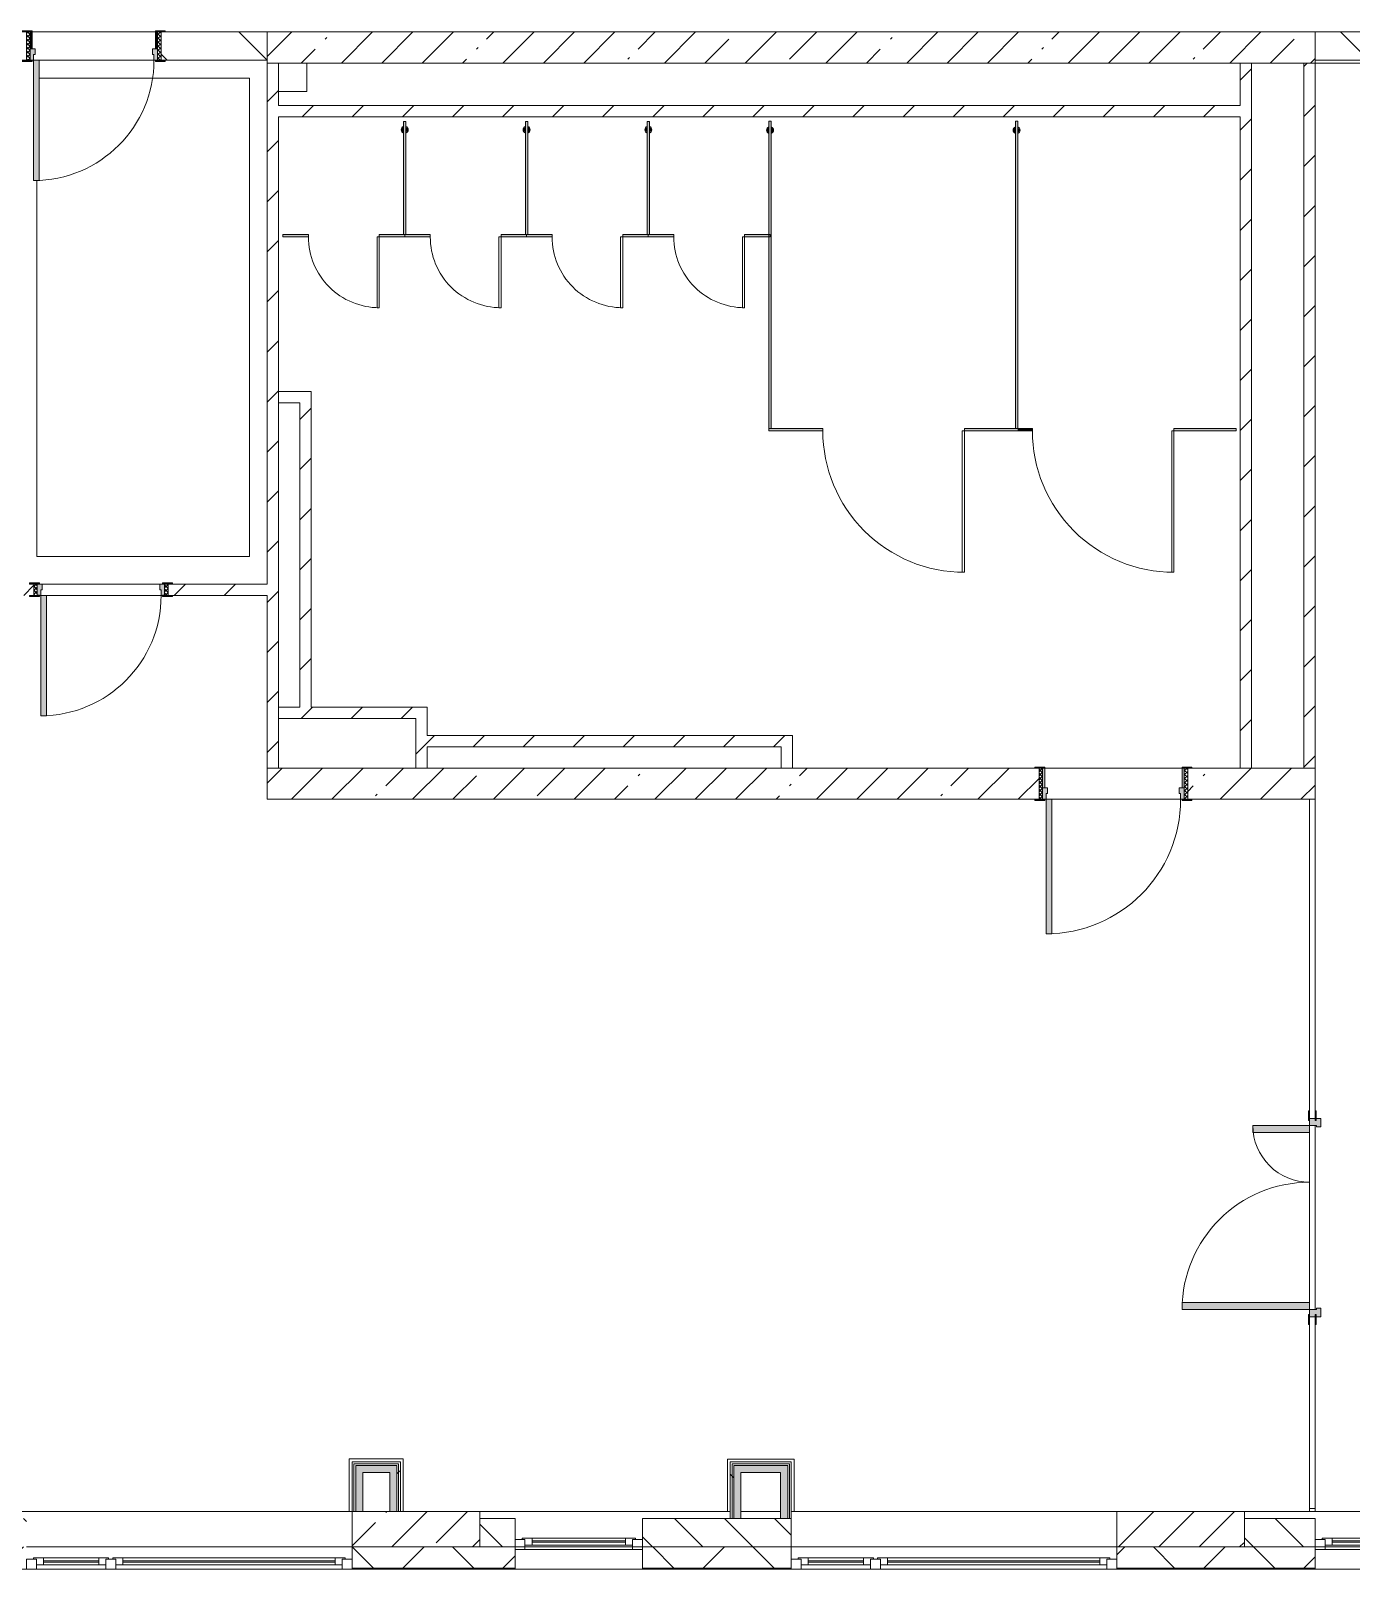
# Model space of a CAD drawing. Header units: millimetres. Extents: x -2911 to 185427, y -8553 to 29000.
# Drawn here: x 168677 to 178002, y -258 to 10608 of the extents above; entities that cross this region are included whole.
import ezdxf

# ---------------------------------------------------------------- set-up
doc = ezdxf.new("R2010")
doc.units = ezdxf.units.MM
for name, color, linetype, lineweight in [('A-DETL-1', 7, 'Continuous', 5), ('A-DOOR-5', 7, 'Continuous', 5), ('A-GENM-1', 7, 'Continuous', 5), ('A-GLAZ-2', 7, 'Continuous', 5), ('A-WALL', 7, 'Continuous', 9), ('A-WALL-3', 7, 'Continuous', 5), ('I-WALL-3', 7, 'Continuous', 5), ('S-COLS-2', 7, 'Continuous', 5)]:
    doc.layers.add(name, color=color, linetype=linetype, lineweight=lineweight)
for name, color, linetype, lineweight, true_color in [('A-DOOR-2', 7, 'Continuous', 5, 0xaaaaaa), ('A-DOOR-3', 7, 'Continuous', 5, 0xe2e2e2), ('A-DOOR-FRAM-2', 7, 'Continuous', 5, 0xe2e2e2), ('A-DOOR-FRAM-3', 7, 'Continuous', 5, 0xaaaaaa), ('A-FLOR-2', 7, 'Continuous', 5, 0xaaaaaa), ('A-GENM-2', 7, 'Continuous', 5, 0xe2ddcd), ('I-WALL-1', 7, 'Continuous', 5, 0xe7e7e7)]:
    doc.layers.add(name, color=color, linetype=linetype, lineweight=lineweight, true_color=true_color)
pattern_1 = [(45, (58417.4, 0), (-176.7767, 176.7767), [])]
pattern_2 = [(45, (58417.4, 0), (-285.1231, 285.1231), []), (45, (58702.5, 0), (-285.1231, 285.1231), [504.031, -100.806, 16.764, -84.042])]
pattern_3 = [(45, (58417.4, 0), (-530.33, 530.33), []), (135, (58417.4, 0), (-530.33, -530.33), [])]

# ---------------------------------------------------------------- blocks, each defined once
blk = doc.blocks.new('120_Окно_СКБ_1Ст - 120_Окно_СКБ_1Ст 900х2500_h_ с форточкой-22876038-2_9_1_птичка')
at = {"layer": 'A-GLAZ-2'}
for p, q in [((-450, -127), (-450, -57)), ((-450, -57), (-380, -57)), ((450, -57), (-450, -57)), ((-380, -57), (-380, -127)), ((380, -87), (-380, -87)), ((-380, -87), (-380, -127)), ((-330, -137), (-330, -87)), ((-330, -107), (330, -107)), ((330, -137), (330, -87)), ((380, -127), (380, -57)), ((380, -57), (450, -57)), ((380, -127), (380, -87)), ((450, -57), (450, -127)), ((-380, -127), (-450, -127)), ((-450, -127), (-400, -127)), ((-380, -127), (-400, -127)), ((-400, -127), (-400, -137)), ((-400, -137), (400, -137)), ((400, -137), (-400, -137)), ((330, -117), (-330, -117)), ((450, -127), (380, -127)), ((400, -127), (380, -127)), ((400, -127), (450, -127)), ((400, -137), (400, -127))]:
    blk.add_line(p, q, dxfattribs=at)
blk = doc.blocks.new('120_Окно_СКБ_2Ст_Фрамуга сверху - 120_Окно_СКБ_2Ст_2300х2500_h_ ДОО-22877051-2_9_1_птичка')
at = {"layer": 'A-GLAZ-2'}
for p, q in [((-1150, 13), (-1150, 83)), ((-1150, 83), (-1080, 83)), ((1150, 83), (-1150, 83)), ((-1080, 13), (-1150, 13)), ((-1150, 13), (-1100, 13)), ((-1080, 13), (-1100, 13)), ((-1100, 13), (-1100, 3)), ((-1100, 3), (540, 3)), ((540, 3), (-1100, 3)), ((-1080, 83), (-1080, 13)), ((-1080, 83), (1080, 83)), ((520, 53), (-1080, 53)), ((-1080, 53), (-1080, 13)), ((-1030, 3), (-1030, 53)), ((-1030, 33), (470, 33)), ((470, 23), (-1030, 23)), ((470, 3), (470, 53)), ((520, 13), (520, 83)), ((520, 83), (590, 83)), ((520, 13), (520, 53)), ((590, 13), (520, 13)), ((540, 13), (520, 13)), ((540, 13), (570, 13)), ((540, 13), (570, 13)), ((540, 3), (540, 13)), ((590, 13), (570, 13)), ((570, 13), (570, 3)), ((570, 3), (1100, 3)), ((1100, 3), (570, 3)), ((590, 83), (590, 13)), ((1080, 53), (590, 53)), ((590, 53), (590, 13)), ((640, 3), (640, 53)), ((640, 33), (1030, 33)), ((1030, 23), (640, 23)), ((1030, 3), (1030, 53)), ((1080, 13), (1080, 83)), ((1080, 83), (1150, 83)), ((1080, 13), (1080, 53)), ((1150, 13), (1080, 13)), ((1100, 13), (1080, 13)), ((1100, 13), (1150, 13)), ((1100, 3), (1100, 13)), ((1150, 83), (1150, 13))]:
    blk.add_line(p, q, dxfattribs=at)
blk = doc.blocks.new('120_Окно_СКБ_1Ст - 120_Окно_СКБ_1Ст 900х2500_h_ с форточкой-22876796-2_9_1_птичка')
at = {"layer": 'A-GLAZ-2'}
for p, q in [((-450, -127), (-450, -57)), ((-450, -57), (-380, -57)), ((450, -57), (-450, -57)), ((-380, -57), (-380, -127)), ((380, -87), (-380, -87)), ((-380, -87), (-380, -127)), ((-330, -137), (-330, -87)), ((-330, -107), (330, -107)), ((330, -137), (330, -87)), ((380, -127), (380, -57)), ((380, -57), (450, -57)), ((380, -127), (380, -87)), ((450, -57), (450, -127)), ((-380, -127), (-450, -127)), ((-450, -127), (-400, -127)), ((-380, -127), (-400, -127)), ((-400, -127), (-400, -137)), ((-400, -137), (400, -137)), ((400, -137), (-400, -137)), ((330, -117), (-330, -117)), ((450, -127), (380, -127)), ((400, -127), (380, -127)), ((400, -127), (450, -127)), ((400, -137), (400, -127))]:
    blk.add_line(p, q, dxfattribs=at)
blk = doc.blocks.new('110_Дверь_СКБ_1Ст_Внутренняя1 - Д-7а_л__950x2100h_Туалет-V232-2_9_1_птичка')
at = {"layer": 'A-DOOR-2'}
h = blk.add_hatch(dxfattribs=at)
h.set_pattern_fill('FP_165', color=256, style=0, pattern_type=2)
h.set_pattern_definition([(135, (1776.41, 174.685), (-14.14214, -14.14214), []), (225, (1776.41, 174.685), (14.14214, -14.14214), [])])
h.paths.add_polyline_path([(537.5, 110), (512.5, 110), (512.5, -110), (537.5, -110)])
at = {"layer": 'A-DOOR-3'}
h = blk.add_hatch(color=256, dxfattribs=at)
h.paths.add_polyline_path([(487.5, 110), (487.5, 70), (477.5, 70), (477.5, 30), (512.5, 30), (512.5, 110)])
h.paths.add_polyline_path([(-462.5, 110), (-487.5, 110), (-487.5, 30), (-452.5, 30), (-452.5, 70), (-462.5, 70)])
at = {"layer": 'A-DOOR-FRAM-2'}
for points in [[(447.5, 1060), (447.5, 110), (487.5, 110), (487.5, 1060)], [(-542.5, 118), (-542.5, 110), (-472.5, 110), (-472.5, 118)], [(567.5, 118), (497.5, 118), (497.5, 110), (567.5, 110)], [(-472.5, 30), (-487.5, 30), (-487.5, -110), (-472.5, -110)], [(512.5, 30), (497.5, 30), (497.5, -110), (512.5, -110)], [(-542.5, -110), (-542.5, -118), (-472.5, -118), (-472.5, -110)], [(567.5, -110), (497.5, -110), (497.5, -118), (567.5, -118)]]:
    blk.add_hatch(color=256, dxfattribs=at).paths.add_polyline_path(points)
at = {"layer": 'A-DOOR-FRAM-3'}
h = blk.add_hatch(dxfattribs=at)
h.set_pattern_fill('FP_166', color=256, style=0, pattern_type=2)
h.set_pattern_definition([(45, (-346.384, 174.685), (-14.1421, 14.1421), []), (135, (-346.384, 174.685), (-14.1421, -14.1421), [])])
h.paths.add_polyline_path([(-487.5, 110), (-512.5, 110), (-512.5, -110), (-487.5, -110)])
at = {"layer": 'A-DOOR-2'}
for p, q in [((487.5, 1060), (447.5, 1060)), ((447.5, 1060), (447.5, 110)), ((487.5, 110), (487.5, 1060)), ((447.5, 110), (487.5, 110))]:
    blk.add_line(p, q, dxfattribs=at)
blk.add_arc((487.5, 110), 950, 90, 180, dxfattribs=at)
at = {"layer": 'A-DOOR-FRAM-3'}
for p, q in [((-472.5, 118), (-542.5, 118)), ((-542.5, 118), (-542.5, 110)), ((-542.5, 110), (-472.5, 110)), ((-487.5, 110), (-512.5, 110)), ((-512.5, 110), (-512.5, -110)), ((-462.5, 110), (-487.5, 110)), ((-487.5, 110), (-487.5, 30)), ((-487.5, -110), (-487.5, 110)), ((-472.5, 110), (-487.5, 110)), ((-487.5, 110), (-487.5, 109)), ((-487.5, 109), (-472.5, 109)), ((-472.5, 110), (-472.5, 118)), ((-472.5, 109), (-472.5, 110)), ((-462.5, 70), (-462.5, 110)), ((487.5, 110), (487.5, 70)), ((512.5, 110), (487.5, 110)), ((567.5, 118), (497.5, 118)), ((497.5, 118), (497.5, 110)), ((512.5, 110), (497.5, 110)), ((497.5, 110), (497.5, 109)), ((497.5, 110), (567.5, 110)), ((497.5, 109), (512.5, 109)), ((512.5, 30), (512.5, 110)), ((537.5, 110), (512.5, 110)), ((512.5, 110), (512.5, -110)), ((512.5, 109), (512.5, 110)), ((537.5, -110), (537.5, 110)), ((567.5, 110), (567.5, 118)), ((-487.5, 30), (-452.5, 30)), ((-472.5, 30), (-487.5, 30)), ((-487.5, 30), (-487.5, -110)), ((-472.5, -110), (-472.5, 30)), ((-452.5, 70), (-462.5, 70)), ((-452.5, 30), (-452.5, 70)), ((487.5, 70), (477.5, 70)), ((477.5, 70), (477.5, 30)), ((477.5, 30), (512.5, 30)), ((512.5, 30), (497.5, 30)), ((497.5, 30), (497.5, -110)), ((512.5, -110), (512.5, 30)), ((-472.5, -110), (-542.5, -110)), ((-542.5, -110), (-542.5, -118)), ((-542.5, -118), (-472.5, -118)), ((-512.5, -110), (-487.5, -110)), ((-487.5, -110), (-472.5, -110)), ((-472.5, -118), (-472.5, -110)), ((497.5, -110), (512.5, -110)), ((567.5, -110), (497.5, -110)), ((497.5, -110), (497.5, -118)), ((497.5, -118), (567.5, -118)), ((512.5, -110), (537.5, -110)), ((567.5, -118), (567.5, -110))]:
    blk.add_line(p, q, dxfattribs=at)
blk = doc.blocks.new('110_Дверь_СКБ_1Ст_Внутренняя1 - Д-8 950x2100h_охрана-V235-2_9_1_птичка')
at = {"layer": 'A-DOOR-2'}
h = blk.add_hatch(dxfattribs=at)
h.set_pattern_fill('FP_133', color=256, style=0, pattern_type=2)
h.set_pattern_definition([(135, (1826.41, 164.685), (-14.14214, -14.14214), []), (225, (1826.41, 164.685), (14.14214, -14.14214), [])])
h.paths.add_polyline_path([(487.5, 100), (462.5, 100), (462.5, -100), (487.5, -100)])
at = {"layer": 'A-DOOR-3'}
h = blk.add_hatch(color=256, dxfattribs=at)
h.paths.add_polyline_path([(437.5, 100), (437.5, 60), (427.5, 60), (427.5, 20), (462.5, 20), (461.2, 100)])
h.paths.add_polyline_path([(-437.5, 100), (-437.5, 20), (-402.5, 20), (-402.5, 60), (-412.5, 60), (-412.5, 100)])
at = {"layer": 'A-DOOR-FRAM-2'}
for points in [[(397.5, 950), (397.5, 100), (437.5, 100), (437.5, 950)], [(-422.5, 108), (-492.5, 108), (-492.5, 100), (-422.5, 100)], [(-422.5, 20), (-437.5, 20), (-437.5, -100), (-422.5, -100)], [(461.2, 108), (447.5, 108), (447.5, 100), (517.5, 100), (517.5, 108)], [(461.2, 20), (447.5, 20), (447.5, -100), (462.5, -100), (462.5, 20)], [(-422.5, -100), (-492.5, -100), (-492.5, -108), (-422.5, -108)], [(517.5, -100), (447.5, -100), (447.5, -108), (517.5, -108)]]:
    blk.add_hatch(color=256, dxfattribs=at).paths.add_polyline_path(points)
at = {"layer": 'A-DOOR-FRAM-3'}
h = blk.add_hatch(dxfattribs=at)
h.set_pattern_fill('FP_134', color=256, style=0, pattern_type=2)
h.set_pattern_definition([(45, (-296.384, 164.685), (-14.1421, 14.1421), []), (135, (-296.384, 164.685), (-14.1421, -14.1421), [])])
h.paths.add_polyline_path([(-437.5, 100), (-462.5, 100), (-462.5, -100), (-437.5, -100)])
at = {"layer": 'A-DOOR-2'}
for p, q in [((437.5, 950), (397.5, 950)), ((397.5, 950), (397.5, 100)), ((437.5, 100), (437.5, 950)), ((397.5, 100), (437.5, 100))]:
    blk.add_line(p, q, dxfattribs=at)
blk.add_arc((437.5, 100), 850, 90, 180, dxfattribs=at)
at = {"layer": 'A-DOOR-FRAM-3'}
for p, q in [((-422.5, 108), (-492.5, 108)), ((-492.5, 108), (-492.5, 100)), ((-492.5, 100), (-422.5, 100)), ((-437.5, 100), (-462.5, 100)), ((-462.5, 100), (-462.5, -100)), ((-412.5, 100), (-437.5, 100)), ((-437.5, 100), (-437.5, 20)), ((-437.5, -100), (-437.5, 100)), ((-422.5, 100), (-437.5, 100)), ((-437.5, 100), (-437.5, 99)), ((-437.5, 99), (-422.5, 99)), ((-437.5, 20), (-402.5, 20)), ((-422.5, 20), (-437.5, 20)), ((-437.5, 20), (-437.5, -100)), ((-422.5, 100), (-422.5, 108)), ((-422.5, 99), (-422.5, 100)), ((-422.5, -100), (-422.5, 20)), ((-412.5, 60), (-412.5, 100)), ((-402.5, 60), (-412.5, 60)), ((-402.5, 20), (-402.5, 60)), ((437.5, 60), (427.5, 60)), ((427.5, 60), (427.5, 20)), ((427.5, 20), (462.5, 20)), ((437.5, 100), (437.5, 60)), ((462.5, 100), (437.5, 100)), ((517.5, 108), (447.5, 108)), ((447.5, 108), (447.5, 100)), ((462.5, 100), (447.5, 100)), ((447.5, 100), (447.5, 99)), ((447.5, 100), (517.5, 100)), ((447.5, 99), (462.5, 99)), ((462.5, 20), (447.5, 20)), ((447.5, 20), (447.5, -100)), ((462.5, 20), (462.5, 100)), ((487.5, 100), (462.5, 100)), ((462.5, 100), (462.5, -100)), ((462.5, 99), (462.5, 100)), ((462.5, -100), (462.5, 20)), ((487.5, -100), (487.5, 100)), ((517.5, 100), (517.5, 108)), ((-422.5, -100), (-492.5, -100)), ((-492.5, -100), (-492.5, -108)), ((-492.5, -108), (-422.5, -108)), ((-462.5, -100), (-437.5, -100)), ((-437.5, -100), (-422.5, -100)), ((-422.5, -108), (-422.5, -100)), ((447.5, -100), (462.5, -100)), ((517.5, -100), (447.5, -100)), ((447.5, -100), (447.5, -108)), ((447.5, -108), (517.5, -108)), ((462.5, -100), (487.5, -100)), ((517.5, -108), (517.5, -100))]:
    blk.add_line(p, q, dxfattribs=at)
blk = doc.blocks.new('110_Дверь_СКБ_1Ст_Внутренняя1 - Д-8 950x2100h_охрана-V236-2_9_1_птичка')
at = {"layer": 'A-DOOR-2'}
h = blk.add_hatch(dxfattribs=at)
h.set_pattern_fill('FP_169', color=256, style=0, pattern_type=2)
h.set_pattern_definition([(135, (1826.41, 104.685), (-14.14214, -14.14214), []), (225, (1826.41, 104.685), (14.14214, -14.14214), [])])
h.paths.add_polyline_path([(487, 40), (462, 40), (462, -40), (487, -40)])
at = {"layer": 'A-DOOR-3'}
h = blk.add_hatch(color=256, dxfattribs=at)
h.paths.add_polyline_path([(437, 40), (437, 0), (427, 0), (427, -40), (462, -40), (462, 40)])
h.paths.add_polyline_path([(-413, 40), (-438, 40), (-438, -40), (-403, -40), (-403, 0), (-413, 0)])
at = {"layer": 'A-DOOR-FRAM-2'}
for points in [[(437, 890), (397, 890), (397, 40), (437, 40), (437, 67)], [(-493, 48), (-493, 40), (-423, 40), (-423, 48)], [(517, 48), (447, 48), (447, 40), (517, 40)], [(-423, -40), (-493, -40), (-493, -48), (-423, -48)], [(447, -40), (447, -48), (517, -48), (517, -40)]]:
    blk.add_hatch(color=256, dxfattribs=at).paths.add_polyline_path(points)
at = {"layer": 'A-DOOR-FRAM-3'}
h = blk.add_hatch(dxfattribs=at)
h.set_pattern_fill('FP_170', color=256, style=0, pattern_type=2)
h.set_pattern_definition([(45, (-296.384, 104.685), (-14.1421, 14.1421), []), (135, (-296.384, 104.685), (-14.1421, -14.1421), [])])
h.paths.add_polyline_path([(-438, 40), (-463, 40), (-463, -40), (-438, -40)])
at = {"layer": 'A-DOOR-2'}
for p, q in [((437, 890), (397, 890)), ((397, 890), (397, 40)), ((437, 40), (437, 890)), ((397, 40), (437, 40))]:
    blk.add_line(p, q, dxfattribs=at)
blk.add_arc((437, 40), 850, 90, 180, dxfattribs=at)
at = {"layer": 'A-DOOR-FRAM-3'}
for p, q in [((-423, 48), (-493, 48)), ((-493, 48), (-493, 40)), ((-493, 40), (-423, 40)), ((-438, 40), (-463, 40)), ((-463, 40), (-463, -40)), ((-413, 40), (-438, 40)), ((-438, 40), (-438, -40)), ((-438, -40), (-438, 40)), ((-423, 40), (-438, 40)), ((-438, 40), (-438, 39)), ((-438, 39), (-423, 39)), ((-423, 40), (-423, 48)), ((-423, 39), (-423, 40)), ((-413, 0), (-413, 40)), ((-403, 0), (-413, 0)), ((-403, -40), (-403, 0)), ((437, 0), (427, 0)), ((427, 0), (427, -40)), ((437, 40), (437, 0)), ((462, 40), (437, 40)), ((517, 48), (447, 48)), ((447, 48), (447, 40)), ((462, 40), (447, 40)), ((447, 40), (447, 39)), ((447, 40), (517, 40)), ((447, 39), (462, 39)), ((462, -40), (462, 40)), ((487, 40), (462, 40)), ((462, 40), (462, -40)), ((462, 39), (462, 40)), ((487, -40), (487, 40)), ((517, 40), (517, 48)), ((-423, -40), (-493, -40)), ((-493, -40), (-493, -48)), ((-493, -48), (-423, -48)), ((-463, -40), (-438, -40)), ((-423, -39), (-438, -39)), ((-438, -39), (-438, -40)), ((-438, -40), (-403, -40)), ((-438, -40), (-423, -40)), ((-423, -40), (-423, -39)), ((-423, -48), (-423, -40)), ((427, -40), (462, -40)), ((462, -39), (447, -39)), ((447, -39), (447, -40)), ((447, -40), (462, -40)), ((517, -40), (447, -40)), ((447, -40), (447, -48)), ((447, -48), (517, -48)), ((462, -40), (462, -39)), ((462, -40), (487, -40)), ((517, -48), (517, -40))]:
    blk.add_line(p, q, dxfattribs=at)
blk = doc.blocks.new('131_Сантехническая перегородка_Дверь 5 - СД-1-V316-2_9_1_птичка')
at = {"layer": 'A-GENM-2'}
for points in [[(70, 8), (70, -8), (250, -8), (250, 8)], [(750, 8), (750, -8), (930, -8), (930, 8)]]:
    blk.add_hatch(color=256, dxfattribs=at).paths.add_polyline_path(points)
at = {"layer": 'A-DOOR-5'}
for p, q in [((266, 508), (250, 508)), ((250, 8), (250, 508)), ((266, 8), (266, 508)), ((266, 8), (250, 8))]:
    blk.add_line(p, q, dxfattribs=at)
blk.add_arc((250, 8), 500, 360, 90, dxfattribs=at)
at = {"layer": 'A-GENM-1'}
for p, q in [((250, 8), (70, 8)), ((70, 8), (70, -8)), ((250, -8), (250, 8)), ((930, 8), (750, 8)), ((750, 8), (750, -8)), ((930, -8), (930, 8)), ((70, -8), (250, -8)), ((750, -8), (930, -8))]:
    blk.add_line(p, q, dxfattribs=at)
blk = doc.blocks.new('131_Сантехническая перегородка 6 - СП-1-V314-2_9_1_птичка')
at = {"layer": 'A-GENM-2'}
blk.add_hatch(color=256, dxfattribs=at).paths.add_polyline_path([(800, 8), (0, 8), (0, -8), (800, -8)])
at = {"layer": 'A-GENM-1'}
for p, q in [((800, 8), (0, 8)), ((0, 8), (0, -8)), ((800, -8), (800, 8)), ((0, -8), (800, -8))]:
    blk.add_line(p, q, dxfattribs=at)
at = {"layer": 'A-GENM-1', "flags": 128}
for points in [[(71, 8), (71, 9), (71, 9), (70, 9), (70, 10), (70, 10), (69, 11), (69, 11), (68, 12), (68, 12), (67, 12), (67, 13), (66, 13), (66, 13), (65, 14), (65, 14), (64, 14), (64, 14), (63, 14), (62, 15), (62, 15), (61, 15), (61, 15), (60, 15), (59, 15), (59, 15), (58, 15), (58, 15), (57, 15), (56, 15), (56, 15), (55, 15), (55, 15), (54, 14), (54, 14), (53, 14), (52, 14), (52, 13), (51, 13), (51, 13), (50, 13), (50, 12), (49, 12), (49, 11), (48, 11), (48, 11), (48, 10), (47, 10), (47, 9), (46, 9), (46, 8), (46, 8)], [(46, -8), (46, -9), (47, -9), (47, -9), (47, -10), (48, -10), (48, -11), (49, -11), (49, -12), (50, -12), (50, -12), (51, -13), (51, -13), (52, -13), (52, -14), (53, -14), (53, -14), (54, -14), (54, -14), (55, -15), (56, -15), (56, -15), (57, -15), (57, -15), (58, -15), (59, -15), (59, -15), (60, -15), (60, -15), (61, -15), (62, -15), (62, -15), (63, -15), (63, -14), (64, -14), (64, -14), (65, -14), (66, -13), (66, -13), (67, -13), (67, -13), (68, -12), (68, -12), (69, -11), (69, -11), (69, -11), (70, -10), (70, -10), (71, -9), (71, -9), (71, -8), (71, -8)]]:
    blk.add_lwpolyline(points, dxfattribs=at)
at = {"layer": 'A-GENM-1'}
for radius, start, end in [(24.6, 19.9113, 160.0887), (17.6, 45, 135), (17.6, 45, 135), (15.1, 45, 135), (24.6, 199.9113, 340.0887), (17.6, 225, 315), (17.6, 225, 315), (15.1, 225, 315)]:
    blk.add_arc((59, 0), radius, start, end, dxfattribs=at)
blk = doc.blocks.new('131_Сантехническая перегородка 7 - СП-1-V313-2_9_1_птичка')
at = {"layer": 'A-GENM-2'}
blk.add_hatch(color=256, dxfattribs=at).paths.add_polyline_path([(2166, 8), (-4, 8), (-4, -8), (2166, -8)])
at = {"layer": 'A-GENM-1'}
for p, q in [((2166, 8), (-4, 8)), ((-4, 8), (-4, -8)), ((2166, -8), (2166, 8)), ((-4, -8), (2166, -8))]:
    blk.add_line(p, q, dxfattribs=at)
at = {"layer": 'A-GENM-1', "flags": 128}
for points in [[(71, 8), (71, 9), (71, 9), (70, 9), (70, 10), (70, 10), (69, 11), (69, 11), (68, 12), (68, 12), (67, 12), (67, 13), (66, 13), (66, 13), (65, 14), (65, 14), (64, 14), (64, 14), (63, 14), (62, 15), (62, 15), (61, 15), (61, 15), (60, 15), (59, 15), (59, 15), (58, 15), (58, 15), (57, 15), (56, 15), (56, 15), (55, 15), (55, 15), (54, 14), (54, 14), (53, 14), (52, 14), (52, 13), (51, 13), (51, 13), (50, 13), (50, 12), (49, 12), (49, 11), (48, 11), (48, 11), (48, 10), (47, 10), (47, 9), (46, 9), (46, 8), (46, 8)], [(46, -8), (46, -9), (47, -9), (47, -9), (47, -10), (48, -10), (48, -11), (49, -11), (49, -12), (50, -12), (50, -12), (51, -13), (51, -13), (52, -13), (52, -14), (53, -14), (53, -14), (54, -14), (54, -14), (55, -15), (56, -15), (56, -15), (57, -15), (57, -15), (58, -15), (59, -15), (59, -15), (60, -15), (60, -15), (61, -15), (62, -15), (62, -15), (63, -15), (63, -14), (64, -14), (64, -14), (65, -14), (66, -13), (66, -13), (67, -13), (67, -13), (68, -12), (68, -12), (69, -11), (69, -11), (69, -11), (70, -10), (70, -10), (71, -9), (71, -9), (71, -8), (71, -8)]]:
    blk.add_lwpolyline(points, dxfattribs=at)
at = {"layer": 'A-GENM-1'}
for radius, start, end in [(24.6, 19.9113, 160.0887), (17.6, 45, 135), (17.6, 45, 135), (15.1, 45, 135), (24.6, 199.9113, 340.0887), (17.6, 225, 315), (17.6, 225, 315), (15.1, 225, 315)]:
    blk.add_arc((59, 0), radius, start, end, dxfattribs=at)
blk = doc.blocks.new('131_Сантехническая перегородка_Дверь МГН - СД-1-V315-2_9_1_птичка')
at = {"layer": 'A-GENM-2'}
for points in [[(-370, 8), (-370, -8), (10, -8), (10, 8)], [(1010, 8), (1010, -8), (1390, -8), (1390, 8)]]:
    blk.add_hatch(color=256, dxfattribs=at).paths.add_polyline_path(points)
at = {"layer": 'A-DOOR-5'}
for p, q in [((10, 1008), (26, 1008)), ((10, 8), (10, 1008)), ((26, 8), (26, 1008)), ((10, 8), (26, 8))]:
    blk.add_line(p, q, dxfattribs=at)
blk.add_arc((10, 8), 1000, 360, 90, dxfattribs=at)
at = {"layer": 'A-GENM-1'}
for p, q in [((10, 8), (-370, 8)), ((-370, 8), (-370, -8)), ((10, -8), (10, 8)), ((1390, 8), (1010, 8)), ((1010, 8), (1010, -8)), ((1390, -8), (1390, 8)), ((-370, -8), (10, -8)), ((1010, -8), (1390, -8))]:
    blk.add_line(p, q, dxfattribs=at)
blk = doc.blocks.new('131_Сантехническая перегородка_Дверь МГН 2 - СД-1-V317-2_9_1_птичка')
at = {"layer": 'A-GENM-2'}
for points in [[(10, 8), (-430, 8), (-430, -8), (10, -8)], [(1010, 8), (1010, -8), (1110, -8), (1110, 8)]]:
    blk.add_hatch(color=256, dxfattribs=at).paths.add_polyline_path(points)
at = {"layer": 'A-DOOR-5'}
for p, q in [((10, 1008), (26, 1008)), ((10, 8), (10, 1008)), ((26, 8), (26, 1008)), ((10, 8), (26, 8))]:
    blk.add_line(p, q, dxfattribs=at)
blk.add_arc((10, 8), 1000, 360, 90, dxfattribs=at)
at = {"layer": 'A-GENM-1'}
for p, q in [((10, 8), (-430, 8)), ((-430, 8), (-430, -8)), ((10, -8), (10, 8)), ((1110, 8), (1010, 8)), ((1010, 8), (1010, -8)), ((1110, -8), (1110, 8)), ((-430, -8), (10, -8)), ((1010, -8), (1110, -8))]:
    blk.add_line(p, q, dxfattribs=at)
blk = doc.blocks.new('110_Дверь_СКБ_2Ст - Д-5_п__в составе перегородки _не входит в спец__-32680317-2_9_1_птичка')
at = {"layer": 'A-DOOR-3'}
h = blk.add_hatch(color=256, dxfattribs=at)
h.paths.add_polyline_path([(712, -20), (712, 60), (652, 60), (652, 30), (662, 30), (662, -20)])
h.paths.add_polyline_path([(-628, 60), (-688, 60), (-688, -20), (-638, -20), (-638, 30), (-628, 30)])
for points in [[(-588, -420), (-588, -20), (-638, -20), (-638, -420)], [(662, -20), (612, -20), (612, -920), (662, -920)]]:
    blk.add_hatch(color=256, dxfattribs=at).paths.add_polyline_path(points)
at = {"layer": 'A-DOOR-FRAM-2'}
for points in [[(-673, 28), (-743, 28), (-743, 20), (-673, 20)], [(767, 28), (697, 28), (697, 20), (767, 20)], [(-673, -20), (-743, -20), (-743, -28), (-673, -28)], [(767, -20), (697, -20), (697, -28), (767, -28)]]:
    blk.add_hatch(color=256, dxfattribs=at).paths.add_polyline_path(points)
at = {"layer": 'A-DOOR-2'}
for p, q in [((-638, -20), (-588, -20)), ((-638, -420), (-638, -20)), ((-588, -20), (-588, -420)), ((612, -20), (662, -20)), ((612, -920), (612, -20)), ((662, -20), (662, -920)), ((-588, -420), (-638, -420)), ((662, -920), (612, -920))]:
    blk.add_line(p, q, dxfattribs=at)
for centre, radius, start, end in [((-638, -20), 400, 270, 0), ((662, -20), 900, 180, 270)]:
    blk.add_arc(centre, radius, start, end, dxfattribs=at)
at = {"layer": 'A-DOOR-FRAM-3'}
for p, q in [((-743, 28), (-673, 28)), ((-743, 20), (-743, 28)), ((-673, 20), (-743, 20)), ((-688, 60), (-628, 60)), ((-688, -20), (-688, 60)), ((-688, 20), (-673, 20)), ((-688, 19), (-688, 20)), ((-673, 19), (-688, 19)), ((-673, 28), (-673, 20)), ((-673, 20), (-673, 19)), ((-638, 30), (-638, -20)), ((-628, 30), (-638, 30)), ((-628, 60), (-628, 30)), ((652, 60), (712, 60)), ((652, 30), (652, 60)), ((662, 30), (652, 30)), ((662, -20), (662, 30)), ((697, 20), (697, 28)), ((697, 28), (767, 28)), ((697, 19), (697, 20)), ((697, 20), (712, 20)), ((767, 20), (697, 20)), ((712, 19), (697, 19)), ((712, 60), (712, -20)), ((712, 20), (712, 19)), ((767, 28), (767, 20)), ((-743, -20), (-673, -20)), ((-743, -28), (-743, -20)), ((-673, -28), (-743, -28)), ((-638, -20), (-688, -20)), ((-673, -20), (-673, -28)), ((712, -20), (662, -20)), ((697, -28), (697, -20)), ((697, -20), (767, -20)), ((767, -28), (697, -28)), ((767, -20), (767, -28))]:
    blk.add_line(p, q, dxfattribs=at)

msp = doc.modelspace()

# ---------------------------------------------------------------- hatches: boundary and pattern name
at = {"layer": 'A-WALL-3'}
h = msp.add_hatch(dxfattribs=at)
h.set_pattern_fill('FP_130', color=256, style=0, pattern_type=2)
h.set_pattern_definition([(135, (58417.4, 0), (-176.7767, -176.7767), [])])
h.paths.add_polyline_path([(180447.4, -100), (181247.4, -100), (181247.4, 100), (180447.4, 100)])
h.paths.add_polyline_path([(168576.6, -100), (168647.4, -100), (168647.4, 100), (167347.4, 100), (167347.4, -100), (168112.8, -100)])
h.paths.add_polyline_path([(177388, -100), (177747.4, -100), (177747.4, 100), (177247.4, 100), (177247.4, -100)])
h.paths.add_polyline_path([(172097.4, -100), (172097.4, 100), (171847.4, 100), (171847.4, -100)])
h.paths.add_polyline_path([(172997.4, -100), (174047.4, -100), (174047.4, 100), (172997.4, 100)])
h.paths.add_polyline_path([(153197.4, -100), (153197.4, 100), (152947.4, 100), (152947.4, -100)])
h.paths.add_polyline_path([(154200, -100), (157447.4, -100), (157446.3, 100), (154097.4, 100), (154097.4, -100)])
h.paths.add_polyline_path([(161047.4, -100), (161297.4, -100), (161297.4, 100), (161047.4, 100)])
h.paths.add_polyline_path([(163011.5, -100), (163247.4, -100), (163247.4, 100), (162197.4, 100), (162197.4, -100)])
h.paths.add_polyline_path([(159247.4, -100), (160147.4, -100), (160147.4, 100), (159247.4, 100)])
h.paths.add_polyline_path([(150953.7, -100), (151147.4, -100), (151147.4, 100), (150347.4, 100), (150347.4, -100), (150513.2, -100)])
h = msp.add_hatch(dxfattribs=at)
h.set_pattern_fill('FP_120', color=256, style=0, pattern_type=2)
h.set_pattern_definition([(45, (58417.4, 0), (-353.5534, 353.5534), []), (135, (58417.4, 0), (-353.5534, -353.5534), [])])
h.paths.add_polyline_path([(180634.3, -250), (181247.4, -250), (181247.4, -100), (180447.4, -100), (180447.4, -250)])
h.paths.add_polyline_path([(178779.3, -250), (179547.4, -250), (179547.4, -100), (178647.4, -100), (178647.4, -250)])
h.paths.add_polyline_path([(183416.9, -250), (183497.4, -250), (183497.4, -100), (182147.4, -100), (182147.4, -250), (182489.4, -250)])
h.paths.add_polyline_path([(170947.4, -250), (172097.4, -250), (172097.4, -100), (170947.4, -100)])
h.paths.add_polyline_path([(165794, -250), (166447.4, -250), (166447.4, -100), (165547.4, -100), (165547.4, -250)])
h.paths.add_polyline_path([(167347.4, -250), (168647.4, -250), (168647.4, -100), (167347.4, -100)])
h.paths.add_polyline_path([(172997.4, -250), (174047.4, -250), (174047.4, -100), (172997.4, -100)])
h.paths.add_polyline_path([(177747.4, -250), (177747.4, -100), (176347.4, -100), (176347.4, -250), (177388, -250)])
h.paths.add_polyline_path([(160228.9, -250), (161297.4, -250), (161297.4, -100), (159247.4, -100), (159247.4, -250), (160147.4, -250)])
h.paths.add_polyline_path([(162197.4, -250), (163247.4, -250), (163247.4, -100), (162197.4, -100)])
h.paths.add_polyline_path([(157447.4, -250), (158347.4, -250), (158347.4, -100), (154097.4, -100), (154097.4, -250), (157446.3, -250)])
h.paths.add_polyline_path([(152047.4, -250), (153197.4, -250), (153197.4, -100), (152047.4, -100)])
h.paths.add_polyline_path([(147627.4, -250), (149447.4, -250), (149447.4, -100), (147627.4, -100)])
h.paths.add_polyline_path([(150489.9, -250), (151147.4, -250), (151147.4, -100), (150347.4, -100), (150347.4, -250)])
at = {"layer": 'I-WALL-1'}
for points in [[(170972.4, 150), (171022.4, 150), (171022.4, 475), (170972.4, 475), (170972.4, 230.5)], [(171212.4, 425), (171262.4, 425), (171262.4, 475), (171022.4, 475), (171022.4, 425)], [(173642.4, 100), (173692.4, 100), (173692.4, 475), (173642.4, 475), (173642.4, 230.5)], [(173972.4, 425), (174022.4, 425), (174022.4, 475), (173692.4, 475), (173692.4, 425)], [(171262.4, 150), (171262.4, 425), (171212.4, 425), (171212.4, 150)], [(174022.4, 100), (174022.4, 425), (173972.4, 425), (173972.4, 100)]]:
    msp.add_hatch(color=256, dxfattribs=at).paths.add_polyline_path(points)
at = {"layer": 'I-WALL-3'}
h = msp.add_hatch(dxfattribs=at)
h.set_pattern_fill('FP_131', color=256, style=0, pattern_type=2)
h.set_pattern_definition([(135, (58417.4, 0), (-353.5534, -353.5534), [])])
h.paths.add_polyline_path([(177747.4, 10400), (179627.4, 10400), (179627.4, 10600), (177747.4, 10600)])
h.paths.add_polyline_path([(165794, 10400), (166122.4, 10400), (166122.4, 10600), (165767.4, 10600), (165767.4, 10400)])
h.paths.add_polyline_path([(169967.9, 10400), (170347.4, 10400), (170347.4, 10600), (169597.4, 10600), (169597.4, 10400), (169627.4, 10400)])
h.paths.add_polyline_path([(167522.4, 10400), (168647.4, 10400), (168647.4, 10600), (167522.4, 10600), (167522.4, 10520)])
h = msp.add_hatch(dxfattribs=at)
h.set_pattern_fill('FP_128', color=256, style=0, pattern_type=2)
h.set_pattern_definition(pattern_2)
h.paths.add_polyline_path([(177667.4, 10380), (177747.4, 10380), (177747.4, 10600), (170347.4, 10600), (170347.4, 10380), (174141.7, 10380)])
h = msp.add_hatch(dxfattribs=at)
h.set_pattern_fill('FP_132', color=256, style=0, pattern_type=2)
h.set_pattern_definition(pattern_1)
h.paths.add_polyline_path([(170427.4, 5400), (170427.4, 10380), (170347.4, 10380), (170347.4, 5400)])
h = msp.add_hatch(dxfattribs=at)
h.set_pattern_fill('FP_132', color=256, style=0, pattern_type=2)
h.set_pattern_definition(pattern_1)
h.paths.add_polyline_path([(177217.4, 5400), (177297.4, 5400), (177297.4, 10380), (177217.4, 10380), (177217.4, 5436.5)])
h = msp.add_hatch(dxfattribs=at)
h.set_pattern_fill('FP_132', color=256, style=0, pattern_type=2)
h.set_pattern_definition(pattern_1)
h.paths.add_polyline_path([(177747.4, 5400), (177747.4, 10380), (177667.4, 10380), (177667.4, 5400)])
h = msp.add_hatch(dxfattribs=at)
h.set_pattern_fill('FP_132', color=256, style=0, pattern_type=2)
h.set_pattern_definition(pattern_1)
h.paths.add_polyline_path([(170427.4, 10000), (177217.4, 10000), (177217.4, 10080), (170427.4, 10080), (170427.4, 10064.1)])
h = msp.add_hatch(dxfattribs=at)
h.set_pattern_fill('FP_132', color=256, style=0, pattern_type=2)
h.set_pattern_definition(pattern_1)
h.paths.add_polyline_path([(170657.4, 5830), (170657.4, 7980), (170577.4, 7980), (170577.4, 5830)])
h = msp.add_hatch(dxfattribs=at)
h.set_pattern_fill('FP_132', color=256, style=0, pattern_type=2)
h.set_pattern_definition(pattern_1)
h.paths.add_polyline_path([(168167.4, 6620), (168697.4, 6620), (168697.4, 6700), (168167.4, 6700)])
h.paths.add_polyline_path([(169647.4, 6620), (170347.4, 6620), (170347.4, 6700), (169647.4, 6700)])
h = msp.add_hatch(dxfattribs=at)
h.set_pattern_fill('FP_132', color=256, style=0, pattern_type=2)
h.set_pattern_definition(pattern_1)
h.paths.add_polyline_path([(170431.6, 5750), (171397.4, 5750), (171397.4, 5830), (170427.4, 5830), (170427.4, 5750)])
h = msp.add_hatch(dxfattribs=at)
h.set_pattern_fill('FP_132', color=256, style=0, pattern_type=2)
h.set_pattern_definition(pattern_1)
h.paths.add_polyline_path([(171397.4, 5400), (171477.4, 5400), (171477.4, 5830), (171397.4, 5830), (171397.4, 5750)])
h = msp.add_hatch(dxfattribs=at)
h.set_pattern_fill('FP_132', color=256, style=0, pattern_type=2)
h.set_pattern_definition(pattern_1)
h.paths.add_polyline_path([(173977.4, 5550), (173977.4, 5630), (171477.4, 5630), (171477.4, 5550)])
h = msp.add_hatch(dxfattribs=at)
h.set_pattern_fill('FP_132', color=256, style=0, pattern_type=2)
h.set_pattern_definition(pattern_1)
h.paths.add_polyline_path([(174057.4, 5400), (174057.4, 5630), (173977.4, 5630), (173977.4, 5400)])
h = msp.add_hatch(dxfattribs=at)
h.set_pattern_fill('FP_128', color=256, style=0, pattern_type=2)
h.set_pattern_definition(pattern_2)
h.paths.add_polyline_path([(177747.4, 5180), (177747.4, 5400), (176847.4, 5400), (176847.4, 5180), (177707.4, 5180)])
h.paths.add_polyline_path([(170347.4, 5180), (175797.4, 5180), (175797.4, 5400), (170347.4, 5400)])
h = msp.add_hatch(dxfattribs=at)
h.set_pattern_fill('FP_224', color=256, style=0, pattern_type=2)
h.set_pattern_definition(pattern_3)
h.paths.add_polyline_path([(171274.9, 150), (171274.9, 475), (171262.4, 475), (171262.4, 150)])
h = msp.add_hatch(dxfattribs=at)
h.set_pattern_fill('FP_224', color=256, style=0, pattern_type=2)
h.set_pattern_definition(pattern_3)
h.paths.add_polyline_path([(171274.9, 150), (171287.4, 150), (171287.4, 487.5), (171274.9, 487.5), (171274.9, 230.5)])
h = msp.add_hatch(dxfattribs=at)
h.set_pattern_fill('FP_224', color=256, style=0, pattern_type=2)
h.set_pattern_definition(pattern_3)
h.paths.add_polyline_path([(173617.4, 100), (173629.9, 100), (173629.9, 500), (173617.4, 500), (173617.4, 230.5)])
h = msp.add_hatch(dxfattribs=at)
h.set_pattern_fill('FP_224', color=256, style=0, pattern_type=2)
h.set_pattern_definition(pattern_3)
h.paths.add_polyline_path([(173629.9, 100), (173642.4, 100), (173642.4, 487.5), (173629.9, 487.5), (173629.9, 230.5)])
at = {"layer": 'S-COLS-2'}
h = msp.add_hatch(dxfattribs=at)
h.set_pattern_fill('FP_128', color=256, style=0, pattern_type=2)
h.set_pattern_definition(pattern_2)
h.paths.add_polyline_path([(171847.4, -100), (171847.4, 150), (170947.4, 150), (170947.4, -100), (171359.1, -100)])
h = msp.add_hatch(dxfattribs=at)
h.set_pattern_fill('FP_128', color=256, style=0, pattern_type=2)
h.set_pattern_definition(pattern_2)
h.paths.add_polyline_path([(177247.4, -100), (177247.4, 150), (176347.4, 150), (176347.4, -100), (176924.3, -100)])

# ---------------------------------------------------------------- linework, layer by layer
at = {"layer": 'A-DETL-1'}
for p, q in [((170220.9, 10273.7), (168737.4, 10273.7)), ((170220.9, 6893.7), (170220.9, 10273.7)), ((168720.9, 9550), (168720.9, 6893.7)), ((168720.9, 6893.7), (170220.9, 6893.7))]:
    msp.add_line(p, q, dxfattribs=at)
at = {"layer": 'A-FLOR-2'}
for p, q in [((170627.4, 10380), (170627.4, 10180)), ((179627.4, 10380), (177747.4, 10380)), ((170627.4, 10180), (170427.4, 10180)), ((170926.4, 150), (170926.4, 521)), ((170926.4, 521), (171306.4, 521)), ((171306.4, 521), (171306.4, 150)), ((173597.4, 150), (173597.4, 520)), ((173597.4, 520), (174068.4, 520)), ((174068.4, 520), (174068.4, 150)), ((177707.4, 150), (177707.4, 170)), ((177746.4, 170), (177746.4, 150))]:
    msp.add_line(p, q, dxfattribs=at)
at = {"layer": 'A-WALL'}
for p, q in [((170347.4, 10400), (170347.4, 10600)), ((177747.4, 10600), (177747.4, 10400)), ((170427.4, 10380), (170347.4, 10380)), ((177747.4, 10380), (177667.4, 10380)), ((170347.4, 5400), (170427.4, 5400)), ((177217.4, 5400), (177297.4, 5400)), ((177747.4, 5400), (177667.4, 5400)), ((177747.4, 5180), (177707.4, 5180)), ((170959.9, 487.5), (170959.9, 150)), ((171274.9, 487.5), (170959.9, 487.5)), ((170972.4, 475), (170972.4, 150)), ((171262.4, 475), (170972.4, 475)), ((171262.4, 150), (171262.4, 475)), ((171274.9, 150), (171274.9, 487.5)), ((173629.9, 487.5), (173629.9, 100)), ((174034.9, 487.5), (173629.9, 487.5)), ((173642.4, 475), (173642.4, 100)), ((174022.4, 475), (173642.4, 475)), ((174022.4, 100), (174022.4, 475)), ((174034.9, 100), (174034.9, 487.5)), ((171847.4, -100), (172097.4, -100)), ((172097.4, -100), (171847.4, -100)), ((172997.4, -100), (174047.4, -100)), ((174047.4, -100), (172997.4, -100)), ((177247.4, -100), (177747.4, -100)), ((177747.4, -100), (177247.4, -100)), ((170947.4, -250), (172097.4, -250)), ((170947.4, -253), (172097.4, -253)), ((172997.4, -250), (174047.4, -250)), ((172997.4, -253), (174047.4, -253)), ((176347.4, -250), (177747.4, -250)), ((176347.4, -253), (177747.4, -253))]:
    msp.add_line(p, q, dxfattribs=at)
at = {"layer": 'A-WALL-3'}
for p, q in [((172097.4, 100), (171847.4, 100)), ((171847.4, 100), (171847.4, -100)), ((172097.4, -258), (172097.4, 100)), ((173972.4, 100), (172997.4, 100)), ((172997.4, 100), (172997.4, -258)), ((174047.4, -258), (174047.4, 100)), ((177747.4, 100), (177247.4, 100)), ((177247.4, 100), (177247.4, -100)), ((177747.4, -258), (177747.4, 100)), ((170947.4, -100), (170947.4, -258)), ((170947.4, -100), (171847.4, -100)), ((172097.4, -100), (172997.4, -100)), ((176347.4, -100), (176347.4, -258)), ((176347.4, -100), (177247.4, -100)), ((177747.4, -258), (165547.4, -258)), ((177747.4, -258), (183655.4, -258))]:
    msp.add_line(p, q, dxfattribs=at)
at = {"layer": 'I-WALL-3'}
for p, q in [((168687.4, 10600), (169557.4, 10600)), ((179627.4, 10600), (169627.4, 10600)), ((169547.4, 10400), (168737.4, 10400)), ((169627.4, 10400), (170347.4, 10400)), ((170347.4, 10400), (170347.4, 6700)), ((170427.4, 10080), (170427.4, 10380)), ((170427.4, 10380), (177667.4, 10380)), ((177217.4, 10380), (177217.4, 10080)), ((177297.4, 5400), (177297.4, 10380)), ((177667.4, 10380), (177667.4, 5400)), ((177747.4, 10400), (179627.4, 10400)), ((177747.4, 5400), (177747.4, 10400)), ((177217.4, 10080), (170427.4, 10080)), ((170427.4, 5400), (170427.4, 10000)), ((170427.4, 10000), (177217.4, 10000)), ((177217.4, 10000), (177217.4, 5400)), ((170657.4, 8060), (170427.4, 8060)), ((170657.4, 5830), (170657.4, 8060)), ((170427.4, 7980), (170577.4, 7980)), ((170577.4, 7980), (170577.4, 5830)), ((168757.4, 6700), (169587.4, 6700)), ((170347.4, 6700), (169677.4, 6700)), ((169597.4, 6620), (168787.4, 6620)), ((169677.4, 6620), (170347.4, 6620)), ((170347.4, 6620), (170347.4, 5180)), ((170577.4, 5830), (170427.4, 5830)), ((171477.4, 5830), (170657.4, 5830)), ((171477.4, 5630), (171477.4, 5830)), ((170427.4, 5750), (171397.4, 5750)), ((171397.4, 5750), (171397.4, 5400)), ((174057.4, 5630), (171477.4, 5630)), ((171477.4, 5550), (173977.4, 5550)), ((171477.4, 5400), (171477.4, 5550)), ((173977.4, 5550), (173977.4, 5400)), ((174057.4, 5400), (174057.4, 5630)), ((175767.4, 5400), (170427.4, 5400)), ((175837.4, 5400), (176807.4, 5400)), ((177217.4, 5400), (176877.4, 5400)), ((177667.4, 5400), (177297.4, 5400)), ((177747.4, 2980), (177747.4, 5400)), ((170347.4, 5180), (175767.4, 5180)), ((176797.4, 5180), (175887.4, 5180)), ((176877.4, 5180), (177707.4, 5180)), ((177707.4, 5180), (177707.4, 2980)), ((177747.4, 2875), (177747.4, 1575)), ((177707.4, 1625), (177707.4, 2825)), ((177707.4, 1470), (177707.4, 170)), ((177747.4, 170), (177747.4, 1470)), ((170947.4, 500), (170947.4, 150)), ((171287.4, 500), (170947.4, 500)), ((171287.4, 150), (171287.4, 500)), ((173617.4, 500), (173617.4, 100)), ((174047.4, 500), (173617.4, 500)), ((174047.4, 100), (174047.4, 500)), ((171022.4, 150), (171022.4, 425)), ((171022.4, 425), (171212.4, 425)), ((171212.4, 425), (171212.4, 150)), ((173692.4, 100), (173692.4, 425)), ((173692.4, 425), (173972.4, 425)), ((173972.4, 425), (173972.4, 100)), ((168167.4, 150), (170947.4, 150)), ((170947.4, 150), (171022.4, 150)), ((171212.4, 150), (171287.4, 150)), ((171847.4, 150), (173617.4, 150)), ((173692.4, 150), (173972.4, 150)), ((174047.4, 150), (176347.4, 150)), ((177247.4, 150), (178647.4, 150)), ((177707.4, 170), (177747.4, 170)), ((173972.4, 100), (174047.4, 100)), ((170947.4, -100), (168647.4, -100)), ((176347.4, -100), (174047.4, -100)), ((178647.4, -100), (177747.4, -100))]:
    msp.add_line(p, q, dxfattribs=at)
at = {"layer": 'S-COLS-2'}
for p, q in [((171847.4, 150), (170947.4, 150)), ((170947.4, 150), (170947.4, -100)), ((171847.4, 100), (171847.4, 150)), ((177247.4, 150), (176347.4, 150)), ((176347.4, 150), (176347.4, -100)), ((177247.4, 100), (177247.4, 150)), ((171847.4, -100), (171847.4, 100)), ((177247.4, -100), (177247.4, 100)), ((170947.4, -100), (171847.4, -100)), ((176347.4, -100), (177247.4, -100))]:
    msp.add_line(p, q, dxfattribs=at)

# ---------------------------------------------------------------- block references
at = {"layer": 'A-DOOR-2'}
for name, p, rotation in [('110_Дверь_СКБ_1Ст_Внутренняя1 - Д-8 950x2100h_охрана-V235-2_9_1_птичка', (169134.9, 10500), 180), ('110_Дверь_СКБ_1Ст_Внутренняя1 - Д-8 950x2100h_охрана-V236-2_9_1_птичка', (169184.9, 6660), 180), ('110_Дверь_СКБ_1Ст_Внутренняя1 - Д-7а_л__950x2100h_Туалет-V232-2_9_1_птичка', (176334.9, 5290), 180), ('110_Дверь_СКБ_2Ст - Д-5_п__в составе перегородки _не входит в спец__-32680317-2_9_1_птичка', (177727.4, 2237.5), 270)]:
    msp.add_blockref(name, p, dxfattribs=dict(at, rotation=rotation))
at = {"layer": 'A-GENM-1'}
for name, p, rotation in [('131_Сантехническая перегородка 6 - СП-1-V314-2_9_1_птичка', (171318.4, 9968), 270.0000000000007), ('131_Сантехническая перегородка 6 - СП-1-V314-2_9_1_птичка', (172178.4, 9968), 270.0000000000007), ('131_Сантехническая перегородка 6 - СП-1-V314-2_9_1_птичка', (173038.4, 9968), 270.0000000000007), ('131_Сантехническая перегородка 7 - СП-1-V313-2_9_1_птичка', (173898.4, 9964.9), 269.9999999999999), ('131_Сантехническая перегородка 7 - СП-1-V313-2_9_1_птичка', (175638.9, 9964.9), 269.9999999999999), ('131_Сантехническая перегородка_Дверь 5 - СД-1-V316-2_9_1_птичка', (171388.4, 9160), 180), ('131_Сантехническая перегородка_Дверь 5 - СД-1-V316-2_9_1_птичка', (172248.4, 9160), 180), ('131_Сантехническая перегородка_Дверь 5 - СД-1-V316-2_9_1_птичка', (173108.4, 9160), 180), ('131_Сантехническая перегородка_Дверь 5 - СД-1-V316-2_9_1_птичка', (173968.4, 9160), 180), ('131_Сантехническая перегородка_Дверь МГН - СД-1-V315-2_9_1_птичка', (175280.4, 7791), 180), ('131_Сантехническая перегородка_Дверь МГН 2 - СД-1-V317-2_9_1_птичка', (176760.4, 7791), 180)]:
    msp.add_blockref(name, p, dxfattribs=dict(at, rotation=rotation))
at = {"layer": 'A-GLAZ-2', "rotation": 180}
for name, p in [('120_Окно_СКБ_1Ст - 120_Окно_СКБ_1Ст 900х2500_h_ с форточкой-22876796-2_9_1_птичка', (172547.4, -175)), ('120_Окно_СКБ_1Ст - 120_Окно_СКБ_1Ст 900х2500_h_ с форточкой-22876038-2_9_1_птичка', (178197.4, -175)), ('120_Окно_СКБ_2Ст_Фрамуга сверху - 120_Окно_СКБ_2Ст_2300х2500_h_ ДОО-22877051-2_9_1_птичка', (169797.4, -175)), ('120_Окно_СКБ_2Ст_Фрамуга сверху - 120_Окно_СКБ_2Ст_2300х2500_h_ ДОО-22877051-2_9_1_птичка', (175197.4, -175))]:
    msp.add_blockref(name, p, dxfattribs=at)

doc.saveas('drawing.dxf')
